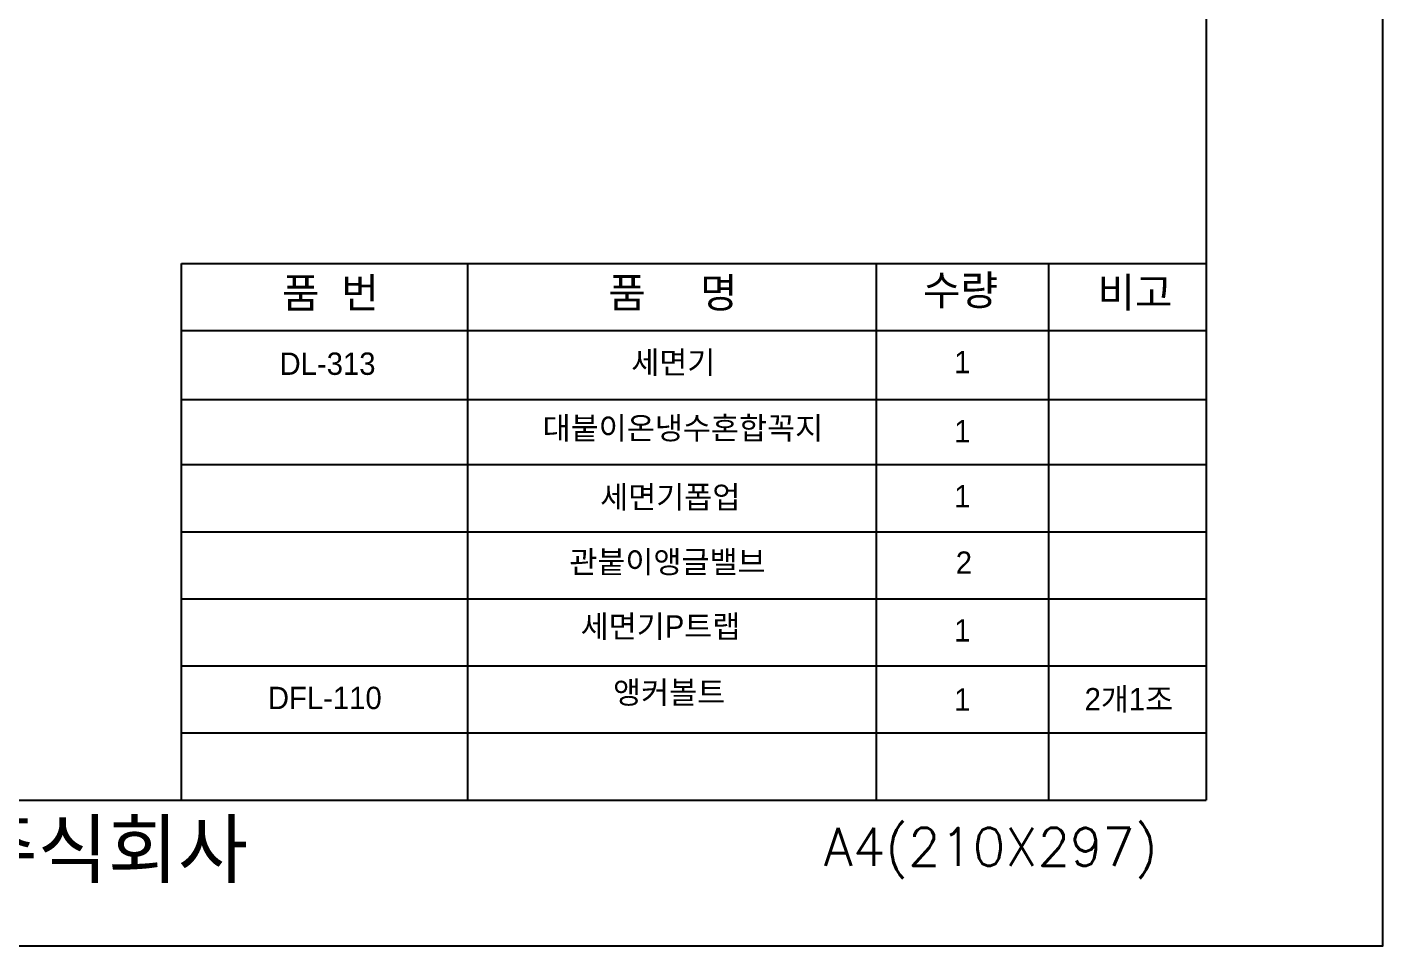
# Model space of a CAD drawing. Extents: x 63587 to 66012, y 58108 to 61538.
# Drawn here: x 64799 to 66012, y 58108 to 58930 of the extents above; entities that cross this region are included whole.
import ezdxf

# ---------------------------------------------------------------- set-up
doc = ezdxf.new("R2010")
doc.units = 0
doc.header["$MEASUREMENT"] = 0
doc.layers.add('Dim', color=4, linetype='CONTINUOUS')
doc.layers.add('YA', color=7, linetype='CONTINUOUS')
doc.styles.get("Standard").update_dxf_attribs({"font": 'txt.shx', "bigfont": 'ghs.shx'})
doc.styles.add('스타일1', font='txt.shx', dxfattribs={"bigfont": 'ghs.shx'})

msp = doc.modelspace()

# ---------------------------------------------------------------- linework, layer by layer
at = {"layer": 'Dim', "color": 0}
for p, q in [((65558.8661663596, 58718.51561855726), (65558.8661663596, 58238.51561855726)), ((65712.8661663596, 58718.51561855726), (65712.8661663596, 58238.51561855726)), ((64937.40749986922, 58658.51567188875), (65853.91469986908, 58658.51567188875)), ((64937.40749986922, 58596.70473493232), (65853.91469986908, 58596.70473493232)), ((64937.40757333147, 58538.51561855726), (65853.91477333134, 58538.51561855726)), ((64937.40757333147, 58478.51561855726), (65853.91477333134, 58478.51561855726)), ((64937.40757333147, 58418.51561855726), (65853.91477333134, 58418.51561855726))]:
    msp.add_line(p, q, dxfattribs=at)
at = {"layer": 'YA', "color": 7}
for p, q in [((65853.91477333134, 61418.51561855726), (65853.91477333134, 58238.51561855726)), ((64937.40757333147, 58718.51561855726), (65853.91477333134, 58718.51561855726)), ((64937.40757333147, 58238.51561855726), (64937.40757333147, 58718.51561855726)), ((65193.40757333147, 58238.51561855726), (65193.40757333147, 58718.51561855726)), ((64937.40757333147, 58358.51561855726), (65853.91477333134, 58358.51561855726)), ((64937.40757333147, 58298.51561855726), (65853.91477333134, 58298.51561855726)), ((63777.91477333135, 58238.51561855726), (65853.91477333134, 58238.51561855726))]:
    msp.add_line(p, q, dxfattribs=at)
at = {"layer": 'YA', "color": 0}
msp.add_lwpolyline([(63586.54852648717, 58108.03691930036), (66012.04852648717, 58108.03691930036), (66012.04852648717, 61538.38691930046), (63586.54852648717, 61538.38691930046)], close=True, dxfattribs=at)

# ---------------------------------------------------------------- texts
at = {"layer": 'Dim', "color": 0, "attachment_point": 1, "style": '스타일1'}
for s, insert, char_height in [('{\\fGulim|b0|i0|c129|p50;수량}', (65600.67266021608, 58707.9020869447), 26.7463), ('{\\fGulim|b0|i0|c129|p50;비고}', (65756.67266105846, 58705.97331780467), 26.7463), ('{\\fGulim|b0|i0|c129|p50;품  번}', (65027.22046984958, 58705.51561653746), 26.7463), ('{\\fGulim|b0|i0|c129|p50;품     명}', (65319.121784937, 58705.71032083306), 26.7463), ('{\\fGulim|b0|i0|c129|p50;1\\P}', (65628.59862901023, 58640.27170765345), 20), ('{\\fGulim|b0|i0|c129|p50;1\\P}', (65628.59862901023, 58578.46077069702), 20), ('{\\fGulim|b0|i0|c129|p50;1\\P}', (65628.59862901023, 58520.27165432173), 20), ('{\\fGulim|b0|i0|c129|p50;2\\P}', (65629.98759781042, 58460.85050803368), 20), ('{\\fGulim|b0|i0|c129|p50;1\\P}', (65628.59862901023, 58400.27165432173), 20), ('{\\fGulim|b0|i0|c129|p50;1\\P}', (65628.59862901023, 58338.4607173653), 20)]:
    msp.add_mtext(s, dxfattribs=dict(at, insert=insert, char_height=char_height))
for s, insert, char_height, width in [('{\\fGulim|b0|i0|c129|p50;DL-313}', (65025.11743164557, 58638.81484008133), 20, 17), ('{\\fGulim|b0|i0|c129|p50;세면기}', (65339.65561278108, 58639.90529669743), 20, 146.9999884754943), ('{\\fGulim|b0|i0|c129|p50;대붙이온냉수혼합꼭지}', (65260.39270658641, 58581.19627294449), 20, 290), ('{\\fGulim|b0|i0|c129|p50;세면기폽업}', (65311.84715769243, 58519.51561669858), 20, 314.9999884754943), ('{\\fGulim|b0|i0|c129|p50;관붙이앵글밸브}', (65284.27066765017, 58461.51561669858), 20, 211.9999884754943), ('{\\fGulim|b0|i0|c129|p50;세면기P트랩}', (65294.4122665719, 58403.78902443211), 20, 211.9999884754943), ('{\\fGulim|b0|i0|c129|p50;앵커볼트}', (65323.41591087625, 58344.78902443211), 20, 211.9999884754943), ('{\\fGulim|b0|i0|c129|p50;DFL-110}', (65014.69761895335, 58339.84414446136), 20, 147.0000067674264), ('{\\fGulim|b0|i0|c129|p50;2개1조}', (65745.24163141553, 58338.71482135184), 20, 211.9999884754943), ('{\\fGulim|b0|i0|c129|p50;       대림통상주식회사\\P}', (64367.86615483496, 58219.70468160083), 50, 1090)]:
    msp.add_mtext(s, dxfattribs=dict(at, insert=insert, char_height=char_height, width=width))
at = {"layer": 'YA', "color": 7}
msp.add_text('A4(210X297)', height=33.818717967533, dxfattribs=at).set_placement((65511.88382164282, 58179.69021685437))

doc.saveas('drawing.dxf')
